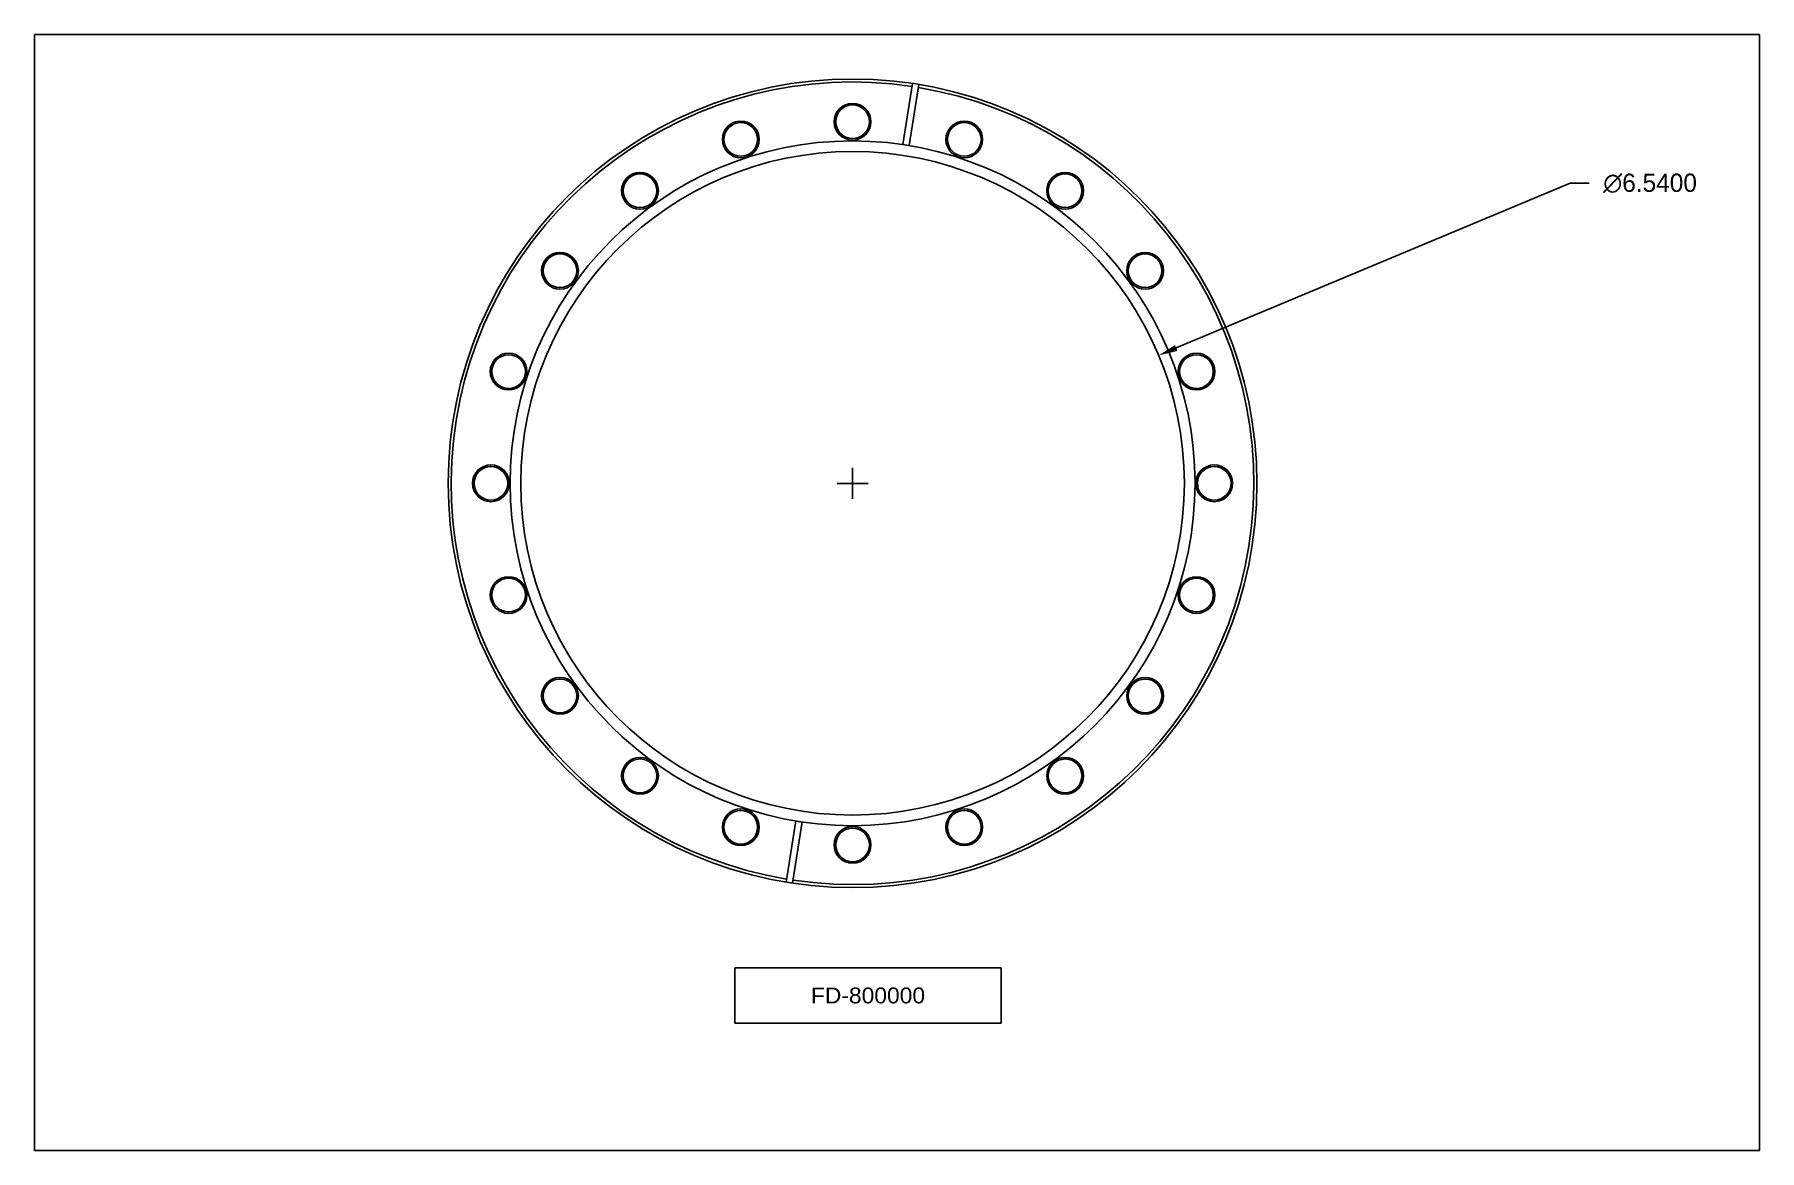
# Model space of a CAD drawing. Extents: x 0 to 17, y 0 to 11.
import ezdxf
from ezdxf.enums import TextEntityAlignment as Align

# ---------------------------------------------------------------- set-up
doc = ezdxf.new("R2010")
doc.units = 0
doc.header["$LTSCALE"] = 0.935
doc.header["$MEASUREMENT"] = 0
doc.layers.get('0').update_dxf_attribs({"linetype": 'CONTINUOUS'})
doc.layers.get('DEFPOINTS').update_dxf_attribs({"linetype": 'CONTINUOUS'})
doc.styles.add('TEXTSTYLE_0', font='txt', dxfattribs={"width": 0.8})
doc.dimstyles.get("Standard").update_dxf_attribs({"dimtxt": 0.15625, "dimasz": 0.18, "dimexe": 0.18, "dimexo": 0.0625, "dimgap": 0.09, "dimtad": 0, "dimtih": 1, "dimtoh": 1, "dimdec": 4, "dimzin": 0, "dimtxsty": 'STANDARD', "dimcen": 0.09, "dimazin": 3, "dimtp": 0.005, "dimtm": 0.005, "dimtfac": 1, "dimtdec": 4, "dimtofl": 0, "dimtmove": 0, "dimatfit": 3, "dimtolj": 1, "dimtzin": 0})

# ---------------------------------------------------------------- blocks, each defined once
blk = doc.blocks.new('*D0')
at = {"color": 0, "linetype": 'BYBLOCK'}
for p, q in [((15.134, 9.533), (11.252, 7.91)), ((15.322, 9.533), (15.134, 9.533)), ((8.062, 6.423), (8.062, 6.729)), ((7.909, 6.576), (8.215, 6.576))]:
    blk.add_line(p, q, dxfattribs=at)
blk.add_solid([(11.24, 7.939), (11.264, 7.881), (11.079, 7.837)], dxfattribs=at)
at = {"layer": 'DEFPOINTS', "color": 0, "linetype": 'BYBLOCK'}
for p in [(11.079, 7.837), (5.045, 5.315)]:
    blk.add_point(p, dxfattribs=at)
at = {"color": 0, "linetype": 'BYBLOCK', "insert": (15.922, 9.533), "char_height": 0.18, "attachment_point": 5}
blk.add_mtext('\\A1;∅6.5400', dxfattribs=at)

msp = doc.modelspace()

# ---------------------------------------------------------------- linework, layer by layer
at = {"color": 7, "linetype": 'CONTINUOUS'}
for p, q in [((0, 0), (0, 11)), ((0, 11), (17, 11)), ((17, 0), (17, 11)), ((8.55896, 9.91445), (8.65438, 10.51696)), ((8.71611, 10.50719), (8.62069, 9.90467)), ((7.40764, 2.64533), (7.50307, 3.24784)), ((7.5648, 3.23806), (7.46937, 2.63555)), ((0, 0), (17, 0))]:
    msp.add_line(p, q, dxfattribs=at)
at = {"color": 2, "linetype": 'CONTINUOUS'}
for p, q in [((6.90177, 1.25489), (6.90177, 1.80176)), ((6.90177, 1.80176), (9.52677, 1.80176)), ((9.52677, 1.25489), (9.52677, 1.80176)), ((6.90177, 1.25489), (9.52677, 1.25489))]:
    msp.add_line(p, q, dxfattribs=at)
at = {"color": 7, "linetype": 'CONTINUOUS'}
for centre, radius in [((8.06188, 6.57626), 3.985), ((8.06188, 10.14026), 0.181), ((8.06188, 10.14026), 0.166), ((6.96054, 9.96582), 0.181), ((6.96054, 9.96582), 0.166), ((9.16321, 9.96582), 0.181), ((9.16321, 9.96582), 0.166), ((8.06188, 6.57626), 3.375), ((8.06188, 6.57626), 3.27), ((5.96701, 9.45959), 0.181), ((5.96701, 9.45959), 0.166), ((10.15674, 9.45959), 0.181), ((10.15674, 9.45959), 0.166), ((5.17854, 8.67112), 0.181), ((10.94521, 8.67112), 0.181), ((5.17854, 8.67112), 0.166), ((10.94521, 8.67112), 0.166), ((4.67231, 7.67759), 0.181), ((4.67231, 7.67759), 0.166), ((11.45144, 7.67759), 0.181), ((11.45144, 7.67759), 0.166), ((4.49788, 6.57626), 0.181), ((4.49788, 6.57626), 0.166), ((11.62588, 6.57626), 0.181), ((11.62588, 6.57626), 0.166), ((4.67231, 5.47492), 0.181), ((4.67231, 5.47492), 0.166), ((11.45144, 5.47492), 0.181), ((11.45144, 5.47492), 0.166), ((5.17854, 4.48139), 0.181), ((5.17854, 4.48139), 0.166), ((10.94521, 4.48139), 0.181), ((10.94521, 4.48139), 0.166), ((5.96701, 3.69292), 0.181), ((5.96701, 3.69292), 0.166), ((10.15674, 3.69292), 0.181), ((10.15674, 3.69292), 0.166), ((6.96054, 3.18669), 0.181), ((6.96054, 3.18669), 0.166), ((9.16321, 3.18669), 0.181), ((9.16321, 3.18669), 0.166), ((8.06188, 3.01226), 0.181), ((8.06188, 3.01226), 0.166)]:
    msp.add_circle(centre, radius, dxfattribs=at)
for start, end in [(81.452721, 260.547279), (261.452721, 80.547279)]:
    msp.add_arc((8.06188, 6.57626), 3.955, start, end, dxfattribs=at)

# ---------------------------------------------------------------- texts
at = {"color": 2, "linetype": 'CONTINUOUS', "style": 'TEXTSTYLE_0', "width": 0.919149}
msp.add_text('FD-800000', height=0.15625, dxfattribs=at).set_placement((7.65177, 1.4502), (8.77677, 1.4502), align=Align.FIT)

# ---------------------------------------------------------------- dimensions: what is measured, and where the dimension line sits
dim = msp.add_diameter_dim_2p(p1=(5.04485, 5.31512), p2=(11.0789, 7.8374), dimstyle='STANDARD', override={"dimtxt": 0.18, "dimasz": 0.1875, "dimexe": 0.306, "dimexo": 0.10625, "dimcen": 0.153, "dimtp": 0, "dimtm": 0})
dim.commit()
dim.dimension.update_dxf_attribs({"geometry": '*D0', "text_midpoint": (15.92175, 9.53256), "dimtype": 163})

doc.saveas('drawing.dxf')
